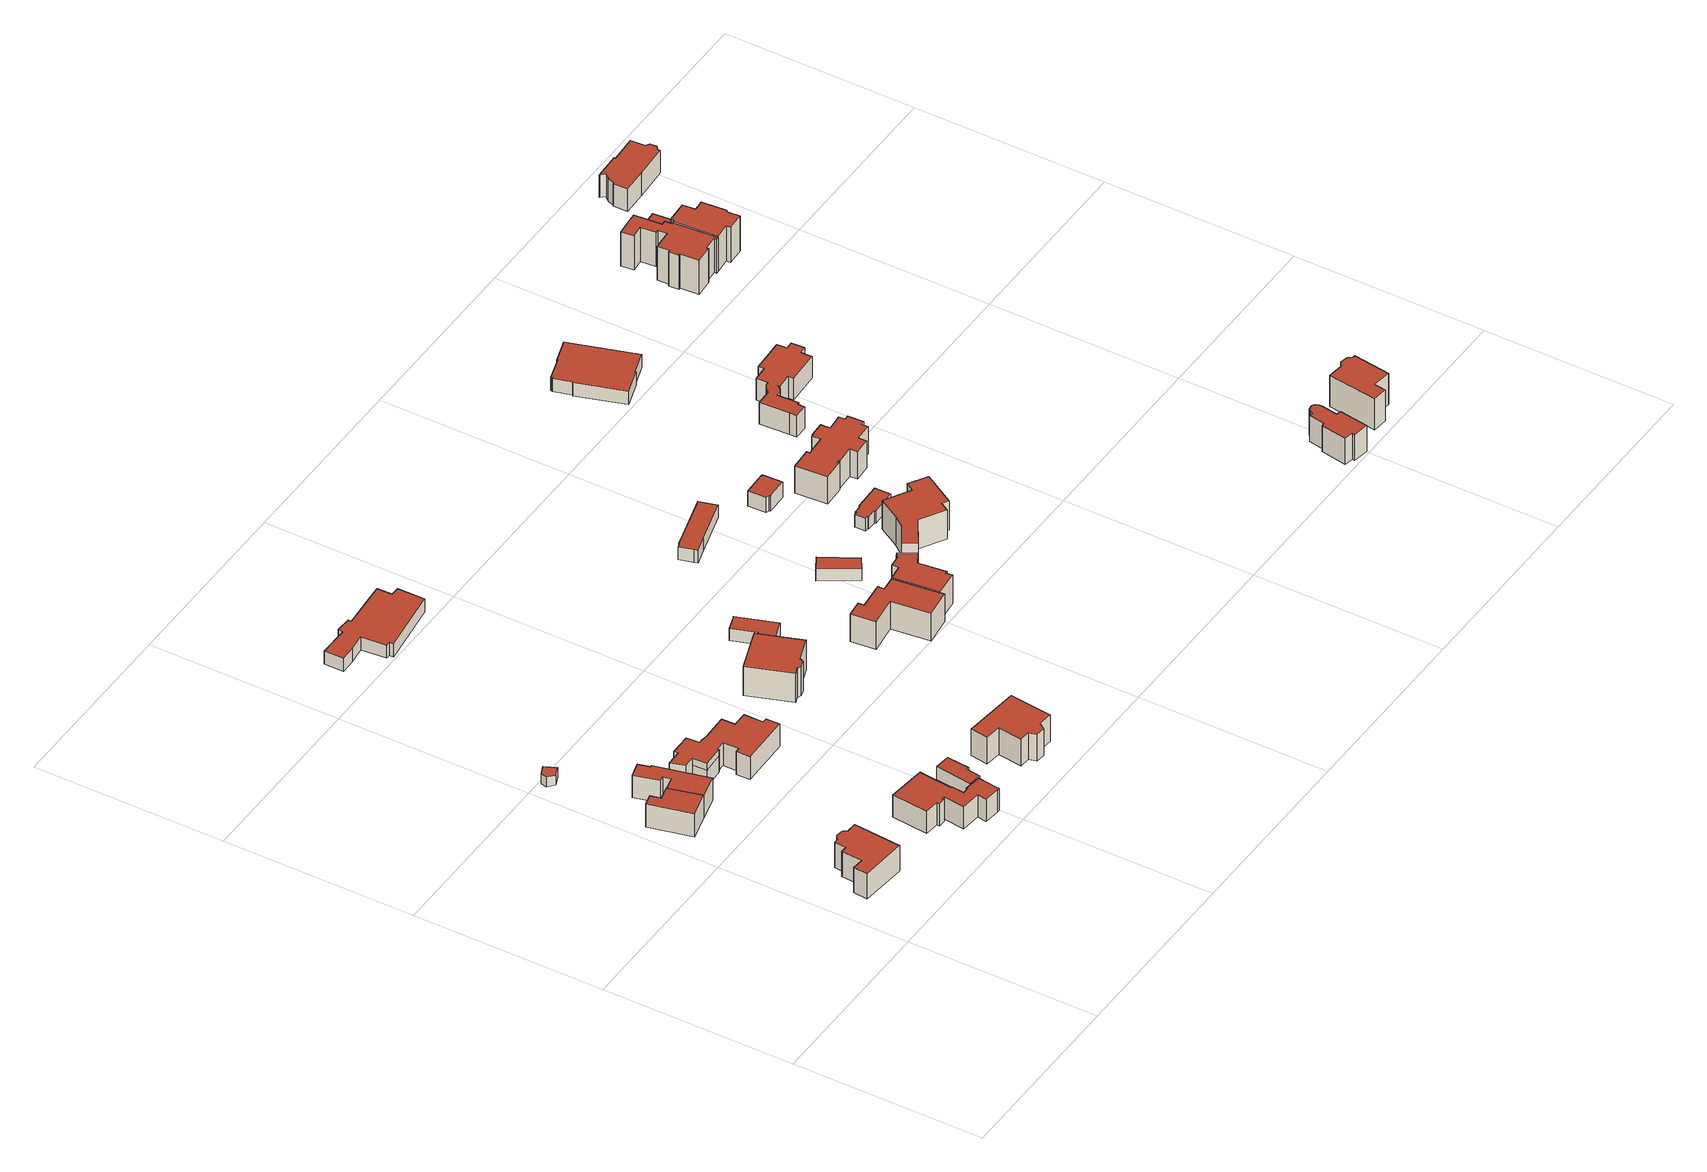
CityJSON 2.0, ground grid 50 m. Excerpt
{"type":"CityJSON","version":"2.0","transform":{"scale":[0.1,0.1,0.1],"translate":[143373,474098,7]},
"CityObjects":{
"building1":{"type":"Building","attributes":{"b3_dak_type":"slanted","b3_h_dak_50p":16.43,"b3_h_dak_70p":17.33,"b3_h_dak_max":19.96,"b3_h_dak_min":11.24,"b3_h_maaiveld":9.91,"b3_kas_warenhuis":false,"b3_mutatie_ahn3_ahn4":false,"b3_reconstructie_onvolledig":false,"b3_rmse_lod12":1.87,"b3_rmse_lod13":1.87,"b3_rmse_lod22":0.366,"b3_val3dity_lod12":"[]","b3_val3dity_lod13":"[]","b3_val3dity_lod22":"[]","b3_volume_lod12":930.03,"b3_volume_lod13":930.03,"b3_volume_lod22":821.59,"geconstateerd":false,"oorspronkelijkbouwjaar":1919,"status":"Pand in gebruik"},"children":["building1-1"]},
"building1-1":{"type":"BuildingPart","parents":["building1"],"geometry":[{"type":"Solid","lod":"1.2","boundaries":[[[[0,1,2,3,4,5,6,7,8,9,10,11,12,13]],[[14,1,0,15]],[[15,0,13,16]],[[16,13,12,17]],[[17,12,11,18]],[[19,2,1,14]],[[18,11,10,20]],[[20,10,9,21]],[[21,9,8,22]],[[22,8,7,23]],[[23,7,6,24]],[[24,6,5,25]],[[25,5,4,26]],[[26,4,3,27]],[[27,3,2,19]],[[27,19,14,15,16,17,18,20,21,22,23,24,25,26]]]],"semantics":{"surfaces":[{"type":"GroundSurface"},{"type":"WallSurface","on_footprint_edge":true},{"type":"RoofSurface"}],"values":[[0,1,1,1,1,1,1,1,1,1,1,1,1,1,1,2]]}}]},
"building2":{"type":"Building","attributes":{"b3_dak_type":"slanted","b3_h_dak_50p":16.33,"b3_h_dak_70p":17.17,"b3_h_dak_max":18.86,"b3_h_dak_min":13.04,"b3_h_maaiveld":10.39,"b3_kas_warenhuis":false,"b3_mutatie_ahn3_ahn4":false,"b3_reconstructie_onvolledig":false,"b3_rmse_lod12":1.93,"b3_rmse_lod13":1.23,"b3_rmse_lod22":0.115,"b3_val3dity_lod12":"[]","b3_val3dity_lod13":"[]","b3_val3dity_lod22":"[]","b3_volume_lod12":463.91,"b3_volume_lod13":439.99,"b3_volume_lod22":389.1,"geconstateerd":false,"oorspronkelijkbouwjaar":1914,"status":"Pand in gebruik"},"children":["building2-1"]},
"building2-1":{"type":"BuildingPart","parents":["building2"],"geometry":[{"type":"Solid","lod":"1.2","boundaries":[[[[28,29,30,31,32,33]],[[34,29,28,35]],[[36,32,31,37]],[[38,33,32,36]],[[35,28,33,38]],[[37,31,30,39]],[[39,30,29,34]],[[39,34,35,38,36,37]]]],"semantics":{"surfaces":[{"type":"GroundSurface"},{"type":"WallSurface","on_footprint_edge":true},{"type":"RoofSurface"}],"values":[[0,1,1,1,1,1,1,2]]}}]},
"building3":{"type":"Building","attributes":{"b3_dak_type":"slanted","b3_h_dak_50p":13.17,"b3_h_dak_70p":13.32,"b3_h_dak_max":13.7,"b3_h_dak_min":12.75,"b3_h_maaiveld":10.5,"b3_kas_warenhuis":false,"b3_mutatie_ahn3_ahn4":false,"b3_reconstructie_onvolledig":false,"b3_rmse_lod12":0.313,"b3_rmse_lod13":0.313,"b3_rmse_lod22":0.166,"b3_val3dity_lod12":"[]","b3_val3dity_lod13":"[]","b3_val3dity_lod22":"[]","b3_volume_lod12":29.96,"b3_volume_lod13":29.96,"b3_volume_lod22":29.93,"geconstateerd":false,"oorspronkelijkbouwjaar":2020,"status":"Pand in gebruik"},"children":["building3-1"]},
"building3-1":{"type":"BuildingPart","parents":["building3"],"geometry":[{"type":"Solid","lod":"1.2","boundaries":[[[[40,41,42,43,44,45]],[[46,44,43,47]],[[48,40,45,49]],[[49,45,44,46]],[[47,43,42,50]],[[50,42,41,51]],[[51,41,40,48]],[[51,48,49,46,47,50]]]],"semantics":{"surfaces":[{"type":"GroundSurface"},{"type":"WallSurface","on_footprint_edge":true},{"type":"RoofSurface"}],"values":[[0,1,1,1,1,1,1,2]]}}]},
"building4":{"type":"Building","attributes":{"b3_dak_type":"slanted","b3_h_dak_50p":15.96,"b3_h_dak_70p":16.82,"b3_h_dak_max":18.92,"b3_h_dak_min":13.1,"b3_h_maaiveld":10.26,"b3_kas_warenhuis":false,"b3_mutatie_ahn3_ahn4":false,"b3_reconstructie_onvolledig":false,"b3_rmse_lod12":2.36,"b3_rmse_lod13":1.05,"b3_rmse_lod22":0.0927,"b3_val3dity_lod12":"[]","b3_val3dity_lod13":"[]","b3_val3dity_lod22":"[]","b3_volume_lod12":627.45,"b3_volume_lod13":532.15,"b3_volume_lod22":494.34,"geconstateerd":false,"oorspronkelijkbouwjaar":1914,"status":"Pand in gebruik"},"children":["building4-1"]},
"building4-1":{"type":"BuildingPart","parents":["building4"],"geometry":[{"type":"Solid","lod":"1.2","boundaries":[[[[52,53,54,55,56,57,58,59,60,61]],[[62,58,57,63]],[[64,53,52,65]],[[66,56,55,67]],[[67,55,54,68]],[[69,61,60,70]],[[71,59,58,62]],[[63,57,56,66]],[[70,60,59,71]],[[68,54,53,64]],[[65,52,61,69]],[[65,69,70,71,62,63,66,67,68,64]]]],"semantics":{"surfaces":[{"type":"GroundSurface"},{"type":"WallSurface","on_footprint_edge":true},{"type":"RoofSurface"}],"values":[[0,1,1,1,1,1,1,1,1,1,1,2]]}}]},
"building5":{"type":"Building","attributes":{"b3_dak_type":"slanted","b3_h_dak_50p":14.41,"b3_h_dak_70p":14.94,"b3_h_dak_max":15.92,"b3_h_dak_min":12.9,"b3_h_maaiveld":10.17,"b3_kas_warenhuis":false,"b3_mutatie_ahn3_ahn4":false,"b3_reconstructie_onvolledig":false,"b3_rmse_lod12":0.947,"b3_rmse_lod13":0.947,"b3_rmse_lod22":0.0241,"b3_val3dity_lod12":"[]","b3_val3dity_lod13":"[]","b3_val3dity_lod22":"[]","b3_volume_lod12":228.5,"b3_volume_lod13":228.5,"b3_volume_lod22":204.25,"geconstateerd":false,"oorspronkelijkbouwjaar":1930,"status":"Pand ten onrechte opgevoerd"},"children":["building5-1"]},
"building5-1":{"type":"BuildingPart","parents":["building5"],"geometry":[{"type":"Solid","lod":"1.2","boundaries":[[[[72,73,74,75]],[[76,73,72,77]],[[78,74,73,76]],[[77,72,75,79]],[[79,75,74,78]],[[79,78,76,77]]]],"semantics":{"surfaces":[{"type":"GroundSurface"},{"type":"WallSurface","on_footprint_edge":true},{"type":"RoofSurface"}],"values":[[0,1,1,1,1,2]]}}]},
"building6":{"type":"Building","attributes":{"b3_dak_type":"slanted","b3_h_dak_50p":14.28,"b3_h_dak_70p":15.6,"b3_h_dak_max":17.71,"b3_h_dak_min":11.19,"b3_h_maaiveld":9.19,"b3_kas_warenhuis":false,"b3_mutatie_ahn3_ahn4":false,"b3_reconstructie_onvolledig":false,"b3_rmse_lod12":1.94,"b3_rmse_lod13":1.94,"b3_rmse_lod22":0.0755,"b3_val3dity_lod12":"[]","b3_val3dity_lod13":"[]","b3_val3dity_lod22":"[]","b3_volume_lod12":981.68,"b3_volume_lod13":981.68,"b3_volume_lod22":805.72,"geconstateerd":false,"oorspronkelijkbouwjaar":1953,"status":"Pand in gebruik"},"children":["building6-1"]},
"building6-1":{"type":"BuildingPart","parents":["building6"],"geometry":[{"type":"Solid","lod":"1.2","boundaries":[[[[80,81,82,83,84,85,86,87,88,89,90,91,92,93,94,95,96,97,98,99]],[[100,81,80,101]],[[101,80,99,102]],[[103,82,81,100]],[[104,83,82,103]],[[102,99,98,105]],[[106,86,85,107]],[[108,89,88,109]],[[110,97,96,111]],[[111,96,95,112]],[[113,93,92,114]],[[115,94,93,113]],[[112,95,94,115]],[[114,92,91,116]],[[109,88,87,117]],[[117,87,86,106]],[[116,91,90,118]],[[118,90,89,108]],[[107,85,84,119]],[[119,84,83,104]],[[105,98,97,110]],[[105,110,111,112,115,113,114,116,118,108,109,117,106,107,119,104,103,100,101,102]]]],"semantics":{"surfaces":[{"type":"GroundSurface"},{"type":"WallSurface","on_footprint_edge":true},{"type":"RoofSurface"}],"values":[[0,1,1,1,1,1,1,1,1,1,1,1,1,1,1,1,1,1,1,1,1,2]]}}]},
"building7":{"type":"Building","attributes":{"b3_dak_type":"slanted","b3_h_dak_50p":15.66,"b3_h_dak_70p":16.79,"b3_h_dak_max":19.74,"b3_h_dak_min":12.59,"b3_h_maaiveld":10.17,"b3_kas_warenhuis":false,"b3_mutatie_ahn3_ahn4":false,"b3_reconstructie_onvolledig":false,"b3_rmse_lod12":1.97,"b3_rmse_lod13":1.97,"b3_rmse_lod22":0.0793,"b3_val3dity_lod12":"[]","b3_val3dity_lod13":"[]","b3_val3dity_lod22":"[302]","b3_volume_lod12":1343.81,"b3_volume_lod13":1343.81,"b3_volume_lod22":1095.52,"geconstateerd":false,"oorspronkelijkbouwjaar":1930,"status":"Pand in gebruik"},"children":["building7-1"]},
"building7-1":{"type":"BuildingPart","parents":["building7"],"geometry":[{"type":"Solid","lod":"1.2","boundaries":[[[[120,121,122,123,72,73,124,125,126,127,128,129,130,131,132,133,134,135,136,137,138,74,75]],[[139,132,131,140]],[[141,133,132,139]],[[142,74,138,143]],[[143,138,137,144]],[[145,121,120,146]],[[147,124,73,148]],[[144,137,136,149]],[[149,136,135,150]],[[150,135,134,151]],[[151,134,133,141]],[[140,131,130,152]],[[152,130,129,153]],[[153,129,128,154]],[[154,128,127,155]],[[155,127,126,156]],[[156,126,125,157]],[[157,125,124,147]],[[158,72,123,159]],[[148,73,72,158]],[[159,123,122,160]],[[160,122,121,145]],[[146,120,75,161]],[[161,75,74,142]],[[161,142,143,144,149,150,151,141,139,140,152,153,154,155,156,157,147,148,158,159,160,145,146]]]],"semantics":{"surfaces":[{"type":"GroundSurface"},{"type":"WallSurface","on_footprint_edge":true},{"type":"RoofSurface"}],"values":[[0,1,1,1,1,1,1,1,1,1,1,1,1,1,1,1,1,1,1,1,1,1,1,1,2]]}}]},
"building8":{"type":"Building","attributes":{"b3_dak_type":"slanted","b3_h_dak_50p":12.39,"b3_h_dak_70p":12.83,"b3_h_dak_max":13.61,"b3_h_dak_min":11.2,"b3_h_maaiveld":9.13,"b3_kas_warenhuis":false,"b3_mutatie_ahn3_ahn4":false,"b3_reconstructie_onvolledig":false,"b3_rmse_lod12":0.775,"b3_rmse_lod13":0.775,"b3_rmse_lod22":0.0659,"b3_val3dity_lod12":"[]","b3_val3dity_lod13":"[]","b3_val3dity_lod22":"[]","b3_volume_lod12":142,"b3_volume_lod13":142,"b3_volume_lod22":127.78,"geconstateerd":false,"oorspronkelijkbouwjaar":1938,"status":"Pand in gebruik"},"children":["building8-1"]},
"building8-1":{"type":"BuildingPart","parents":["building8"],"geometry":[{"type":"Solid","lod":"1.2","boundaries":[[[[162,163,164,165,166,167]],[[168,165,164,169]],[[170,163,162,171]],[[169,164,163,170]],[[172,166,165,168]],[[171,162,167,173]],[[173,167,166,172]],[[173,172,168,169,170,171]]]],"semantics":{"surfaces":[{"type":"GroundSurface"},{"type":"WallSurface","on_footprint_edge":true},{"type":"RoofSurface"}],"values":[[0,1,1,1,1,1,1,2]]}}]},
"building9":{"type":"Building","attributes":{"b3_dak_type":"multiple horizontal","b3_h_dak_50p":14.55,"b3_h_dak_70p":14.57,"b3_h_dak_max":14.83,"b3_h_dak_min":13.99,"b3_h_maaiveld":10.83,"b3_kas_warenhuis":false,"b3_mutatie_ahn3_ahn4":false,"b3_reconstructie_onvolledig":false,"b3_rmse_lod12":0.208,"b3_rmse_lod13":0.208,"b3_rmse_lod22":0.0703,"b3_val3dity_lod12":"[]","b3_val3dity_lod13":"[]","b3_val3dity_lod22":"[]","b3_volume_lod12":943.76,"b3_volume_lod13":943.76,"b3_volume_lod22":915.9,"geconstateerd":false,"oorspronkelijkbouwjaar":2021,"status":"Pand ten onrechte opgevoerd"},"children":["building9-1"]},
"building9-1":{"type":"BuildingPart","parents":["building9"],"geometry":[{"type":"Solid","lod":"1.2","boundaries":[[[[174,175,176,177,178,179,180,181,182,183,184,185,186,187,188,189,190]],[[191,184,183,192]],[[193,185,184,191]],[[194,181,180,195]],[[196,178,177,197]],[[197,177,176,198]],[[199,175,174,200]],[[198,176,175,199]],[[201,190,189,202]],[[200,174,190,201]],[[203,187,186,204]],[[205,188,187,203]],[[206,179,178,196]],[[204,186,185,193]],[[195,180,179,206]],[[202,189,188,205]],[[192,183,182,207]],[[207,182,181,194]],[[207,194,195,206,196,197,198,199,200,201,202,205,203,204,193,191,192]]]],"semantics":{"surfaces":[{"type":"GroundSurface"},{"type":"WallSurface","on_footprint_edge":true},{"type":"RoofSurface"}],"values":[[0,1,1,1,1,1,1,1,1,1,1,1,1,1,1,1,1,1,2]]}}]},
"building10":{"type":"Building","attributes":{"b3_dak_type":"slanted","b3_h_dak_50p":15.6,"b3_h_dak_70p":16.46,"b3_h_dak_max":19.79,"b3_h_dak_min":12.17,"b3_h_maaiveld":8.71,"b3_kas_warenhuis":false,"b3_mutatie_ahn3_ahn4":false,"b3_reconstructie_onvolledig":false,"b3_rmse_lod12":1.72,"b3_rmse_lod13":1.72,"b3_rmse_lod22":0.189,"b3_val3dity_lod12":"[]","b3_val3dity_lod13":"[]","b3_val3dity_lod22":"[]","b3_volume_lod12":1132.14,"b3_volume_lod13":1132.14,"b3_volume_lod22":1017.46,"geconstateerd":false,"oorspronkelijkbouwjaar":1919,"status":"Pand in gebruik"},"children":["building10-1"]},
"building10-1":{"type":"BuildingPart","parents":["building10"],"geometry":[{"type":"Solid","lod":"1.2","boundaries":[[[[208,209,210,211,212,213,214,215,216,217]],[[218,211,210,219]],[[220,212,211,218]],[[221,209,208,222]],[[222,208,217,223]],[[219,210,209,221]],[[224,215,214,225]],[[226,216,215,224]],[[223,217,216,226]],[[227,213,212,220]],[[225,214,213,227]],[[225,227,220,218,219,221,222,223,226,224]]]],"semantics":{"surfaces":[{"type":"GroundSurface"},{"type":"WallSurface","on_footprint_edge":true},{"type":"RoofSurface"}],"values":[[0,1,1,1,1,1,1,1,1,1,1,2]]}}]},
"building11":{"type":"Building","attributes":{"b3_dak_type":"slanted","b3_h_dak_50p":16.95,"b3_h_dak_70p":18.05,"b3_h_dak_max":19.83,"b3_h_dak_min":13.67,"b3_h_maaiveld":9.55,"b3_kas_warenhuis":false,"b3_mutatie_ahn3_ahn4":false,"b3_reconstructie_onvolledig":false,"b3_rmse_lod12":1.9,"b3_rmse_lod13":1.9,"b3_rmse_lod22":0.162,"b3_val3dity_lod12":"[]","b3_val3dity_lod13":"[]","b3_val3dity_lod22":"[]","b3_volume_lod12":1238.6,"b3_volume_lod13":1238.6,"b3_volume_lod22":1086.94,"geconstateerd":false,"oorspronkelijkbouwjaar":1929,"status":"Pand in gebruik"},"children":["building11-1"]},
"building11-1":{"type":"BuildingPart","parents":["building11"],"geometry":[{"type":"Solid","lod":"1.2","boundaries":[[[[228,229,230,231,232,233,234,235,236,237]],[[238,229,228,239]],[[239,228,237,240]],[[241,234,233,242]],[[242,233,232,243]],[[244,235,234,241]],[[245,236,235,244]],[[243,232,231,246]],[[246,231,230,247]],[[247,230,229,238]],[[240,237,236,245]],[[240,245,244,241,242,243,246,247,238,239]]]],"semantics":{"surfaces":[{"type":"GroundSurface"},{"type":"WallSurface","on_footprint_edge":true},{"type":"RoofSurface"}],"values":[[0,1,1,1,1,1,1,1,1,1,1,2]]}}]},
"building12":{"type":"Building","attributes":{"b3_dak_type":"slanted","b3_h_dak_50p":12.63,"b3_h_dak_70p":13.03,"b3_h_dak_max":13.61,"b3_h_dak_min":11.47,"b3_h_maaiveld":9.38,"b3_kas_warenhuis":false,"b3_mutatie_ahn3_ahn4":false,"b3_reconstructie_onvolledig":false,"b3_rmse_lod12":0.741,"b3_rmse_lod13":0.741,"b3_rmse_lod22":0.036,"b3_val3dity_lod12":"[]","b3_val3dity_lod13":"[]","b3_val3dity_lod22":"[]","b3_volume_lod12":213.11,"b3_volume_lod13":213.11,"b3_volume_lod22":189.38,"geconstateerd":false,"oorspronkelijkbouwjaar":1951,"status":"Pand in gebruik"},"children":["building12-1"]},
"building12-1":{"type":"BuildingPart","parents":["building12"],"geometry":[{"type":"Solid","lod":"1.2","boundaries":[[[[248,249,250,251,252,253,254]],[[255,249,248,256]],[[257,253,252,258]],[[259,254,253,257]],[[256,248,254,259]],[[258,252,251,260]],[[260,251,250,261]],[[261,250,249,255]],[[261,255,256,259,257,258,260]]]],"semantics":{"surfaces":[{"type":"GroundSurface"},{"type":"WallSurface","on_footprint_edge":true},{"type":"RoofSurface"}],"values":[[0,1,1,1,1,1,1,1,2]]}}]},
"building13":{"type":"Building","attributes":{"b3_dak_type":"slanted","b3_h_dak_50p":15.45,"b3_h_dak_70p":16.8,"b3_h_dak_max":19.54,"b3_h_dak_min":10.24,"b3_h_maaiveld":8.83,"b3_kas_warenhuis":false,"b3_mutatie_ahn3_ahn4":false,"b3_reconstructie_onvolledig":false,"b3_rmse_lod12":3.08,"b3_rmse_lod13":1.43,"b3_rmse_lod22":0.0927,"b3_val3dity_lod12":"[]","b3_val3dity_lod13":"[]","b3_val3dity_lod22":"[]","b3_volume_lod12":1182.41,"b3_volume_lod13":1019.39,"b3_volume_lod22":919.98,"geconstateerd":false,"oorspronkelijkbouwjaar":1939,"status":"Pand in gebruik"},"children":["building13-1"]},
"building13-1":{"type":"BuildingPart","parents":["building13"],"geometry":[{"type":"Solid","lod":"1.2","boundaries":[[[[262,263,264,265,266,267,268,269,270,271,272,273]],[[274,271,270,275]],[[275,270,269,276]],[[276,269,268,277]],[[277,268,267,278]],[[279,272,271,274]],[[280,262,273,281]],[[278,267,266,282]],[[282,266,265,283]],[[283,265,264,284]],[[284,264,263,285]],[[281,273,272,279]],[[285,263,262,280]],[[285,280,281,279,274,275,276,277,278,282,283,284]]]],"semantics":{"surfaces":[{"type":"GroundSurface"},{"type":"WallSurface","on_footprint_edge":true},{"type":"RoofSurface"}],"values":[[0,1,1,1,1,1,1,1,1,1,1,1,1,2]]}}]},
"building14":{"type":"Building","attributes":{"b3_dak_type":"slanted","b3_h_dak_50p":16.06,"b3_h_dak_70p":17.23,"b3_h_dak_max":20.23,"b3_h_dak_min":10.98,"b3_h_maaiveld":8.77,"b3_kas_warenhuis":false,"b3_mutatie_ahn3_ahn4":false,"b3_reconstructie_onvolledig":false,"b3_rmse_lod12":2.48,"b3_rmse_lod13":1.64,"b3_rmse_lod22":0.177,"b3_val3dity_lod12":"[]","b3_val3dity_lod13":"[]","b3_val3dity_lod22":"[]","b3_volume_lod12":863,"b3_volume_lod13":813.12,"b3_volume_lod22":721.37,"geconstateerd":false,"oorspronkelijkbouwjaar":1939,"status":"Pand in gebruik"},"children":["building14-1"]},
"building14-1":{"type":"BuildingPart","parents":["building14"],"geometry":[{"type":"Solid","lod":"1.2","boundaries":[[[[267,286,287,288,289,290,291,292,293,294,295,268]],[[296,268,295,297]],[[297,295,294,298]],[[298,294,293,299]],[[299,293,292,300]],[[301,267,268,296]],[[300,292,291,302]],[[303,290,289,304]],[[304,289,288,305]],[[306,287,286,307]],[[305,288,287,306]],[[302,291,290,303]],[[307,286,267,301]],[[307,301,296,297,298,299,300,302,303,304,305,306]]]],"semantics":{"surfaces":[{"type":"GroundSurface"},{"type":"WallSurface","on_footprint_edge":true},{"type":"RoofSurface"}],"values":[[0,1,1,1,1,1,1,1,1,1,1,1,1,2]]}}]},
"building15":{"type":"Building","attributes":{"b3_dak_type":"slanted","b3_h_dak_50p":11.95,"b3_h_dak_70p":12.43,"b3_h_dak_max":13.15,"b3_h_dak_min":10.71,"b3_h_maaiveld":8.78,"b3_kas_warenhuis":false,"b3_mutatie_ahn3_ahn4":false,"b3_reconstructie_onvolledig":false,"b3_rmse_lod12":0.808,"b3_rmse_lod13":0.808,"b3_rmse_lod22":0.0363,"b3_val3dity_lod12":"[]","b3_val3dity_lod13":"[]","b3_val3dity_lod22":"[]","b3_volume_lod12":143.9,"b3_volume_lod13":143.9,"b3_volume_lod22":124.1,"geconstateerd":false,"oorspronkelijkbouwjaar":1940,"status":"Pand in gebruik"},"children":["building15-1"]},
"building15-1":{"type":"BuildingPart","parents":["building15"],"geometry":[{"type":"Solid","lod":"1.2","boundaries":[[[[308,309,310,311]],[[312,309,308,313]],[[314,310,309,312]],[[313,308,311,315]],[[315,311,310,314]],[[315,314,312,313]]]],"semantics":{"surfaces":[{"type":"GroundSurface"},{"type":"WallSurface","on_footprint_edge":true},{"type":"RoofSurface"}],"values":[[0,1,1,1,1,2]]}}]},
"building16":{"type":"Building","attributes":{"b3_dak_type":"slanted","b3_h_dak_50p":12.32,"b3_h_dak_70p":12.58,"b3_h_dak_max":13.02,"b3_h_dak_min":11.45,"b3_h_maaiveld":8.85,"b3_kas_warenhuis":false,"b3_mutatie_ahn3_ahn4":false,"b3_reconstructie_onvolledig":false,"b3_rmse_lod12":0.471,"b3_rmse_lod13":0.471,"b3_rmse_lod22":0.0362,"b3_val3dity_lod12":"[]","b3_val3dity_lod13":"[]","b3_val3dity_lod22":"[]","b3_volume_lod12":298.8,"b3_volume_lod13":298.8,"b3_volume_lod22":276.66,"geconstateerd":false,"oorspronkelijkbouwjaar":1955,"status":"Pand in gebruik"},"children":["building16-1"]},
"building16-1":{"type":"BuildingPart","parents":["building16"],"geometry":[{"type":"Solid","lod":"1.2","boundaries":[[[[316,317,318,319,320,321,322,323,324]],[[325,317,316,326]],[[327,318,317,325]],[[326,316,324,328]],[[328,324,323,329]],[[330,319,318,327]],[[329,323,322,331]],[[331,322,321,332]],[[332,321,320,333]],[[333,320,319,330]],[[333,330,327,325,326,328,329,331,332]]]],"semantics":{"surfaces":[{"type":"GroundSurface"},{"type":"WallSurface","on_footprint_edge":true},{"type":"RoofSurface"}],"values":[[0,1,1,1,1,1,1,1,1,1,2]]}}]},
"building17":{"type":"Building","attributes":{"b3_dak_type":"slanted","b3_h_dak_50p":15.95,"b3_h_dak_70p":17.31,"b3_h_dak_max":19.35,"b3_h_dak_min":10.96,"b3_h_maaiveld":8.77,"b3_kas_warenhuis":false,"b3_mutatie_ahn3_ahn4":false,"b3_reconstructie_onvolledig":false,"b3_rmse_lod12":2.85,"b3_rmse_lod13":2.01,"b3_rmse_lod22":0.0956,"b3_val3dity_lod12":"[]","b3_val3dity_lod13":"[]","b3_val3dity_lod22":"[]","b3_volume_lod12":1398.95,"b3_volume_lod13":1303.02,"b3_volume_lod22":1130.15,"geconstateerd":false,"oorspronkelijkbouwjaar":1910,"status":"Pand in gebruik"},"children":["building17-1"]},
"building17-1":{"type":"BuildingPart","parents":["building17"],"geometry":[{"type":"Solid","lod":"1.2","boundaries":[[[[334,335,336,337,338,339,340,341,342,343,344,345]],[[346,335,334,347]],[[347,334,345,348]],[[349,340,339,350]],[[348,345,344,351]],[[352,341,340,349]],[[350,339,338,353]],[[353,338,337,354]],[[354,337,336,355]],[[355,336,335,346]],[[351,344,343,356]],[[357,342,341,352]],[[356,343,342,357]],[[356,357,352,349,350,353,354,355,346,347,348,351]]]],"semantics":{"surfaces":[{"type":"GroundSurface"},{"type":"WallSurface","on_footprint_edge":true},{"type":"RoofSurface"}],"values":[[0,1,1,1,1,1,1,1,1,1,1,1,1,2]]}}]},
"building18":{"type":"Building","attributes":{"b3_dak_type":"slanted","b3_h_dak_50p":12.45,"b3_h_dak_70p":13.1,"b3_h_dak_max":15.11,"b3_h_dak_min":10.82,"b3_h_maaiveld":8.64,"b3_kas_warenhuis":false,"b3_mutatie_ahn3_ahn4":false,"b3_reconstructie_onvolledig":false,"b3_rmse_lod12":1.08,"b3_rmse_lod13":1.08,"b3_rmse_lod22":0.079,"b3_val3dity_lod12":"[]","b3_val3dity_lod13":"[]","b3_val3dity_lod22":"[]","b3_volume_lod12":152.9,"b3_volume_lod13":152.9,"b3_volume_lod22":137.62,"geconstateerd":false,"oorspronkelijkbouwjaar":2011,"status":"Pand in gebruik"},"children":["building18-1"]},
"building18-1":{"type":"BuildingPart","parents":["building18"],"geometry":[{"type":"Solid","lod":"1.2","boundaries":[[[[358,359,360,361,362,363,364,365]],[[366,365,364,367]],[[367,364,363,368]],[[368,363,362,369]],[[369,362,361,370]],[[370,361,360,371]],[[371,360,359,372]],[[373,358,365,366]],[[372,359,358,373]],[[372,373,366,367,368,369,370,371]]]],"semantics":{"surfaces":[{"type":"GroundSurface"},{"type":"WallSurface","on_footprint_edge":true},{"type":"RoofSurface"}],"values":[[0,1,1,1,1,1,1,1,1,2]]}}]},
"building19":{"type":"Building","attributes":{"b3_dak_type":"slanted","b3_h_dak_50p":11.42,"b3_h_dak_70p":12.06,"b3_h_dak_max":13.03,"b3_h_dak_min":10.56,"b3_h_maaiveld":8.49,"b3_kas_warenhuis":false,"b3_mutatie_ahn3_ahn4":false,"b3_reconstructie_onvolledig":false,"b3_rmse_lod12":0.862,"b3_rmse_lod13":0.862,"b3_rmse_lod22":0.051,"b3_val3dity_lod12":"[]","b3_val3dity_lod13":"[]","b3_val3dity_lod22":"[]","b3_volume_lod12":143.73,"b3_volume_lod13":143.73,"b3_volume_lod22":124.92,"geconstateerd":false,"oorspronkelijkbouwjaar":1910,"status":"Pand in gebruik"},"children":["building19-1"]},
"building19-1":{"type":"BuildingPart","parents":["building19"],"geometry":[{"type":"Solid","lod":"1.2","boundaries":[[[[374,375,376,377,378,379,380,381,382,383,384,385]],[[386,383,382,387]],[[387,382,381,388]],[[389,384,383,386]],[[390,378,377,391]],[[392,379,378,390]],[[388,381,380,393]],[[393,380,379,392]],[[394,375,374,395]],[[396,376,375,394]],[[391,377,376,396]],[[395,374,385,397]],[[397,385,384,389]],[[397,389,386,387,388,393,392,390,391,396,394,395]]]],"semantics":{"surfaces":[{"type":"GroundSurface"},{"type":"WallSurface","on_footprint_edge":true},{"type":"RoofSurface"}],"values":[[0,1,1,1,1,1,1,1,1,1,1,1,1,2]]}}]},
"building20":{"type":"Building","attributes":{"b3_dak_type":"slanted","b3_h_dak_50p":15.4,"b3_h_dak_70p":16.3,"b3_h_dak_max":21.27,"b3_h_dak_min":11.39,"b3_h_maaiveld":8.48,"b3_kas_warenhuis":false,"b3_mutatie_ahn3_ahn4":false,"b3_reconstructie_onvolledig":false,"b3_rmse_lod12":2.17,"b3_rmse_lod13":2.06,"b3_rmse_lod22":0.204,"b3_val3dity_lod12":"[]","b3_val3dity_lod13":"[]","b3_val3dity_lod22":"[]","b3_volume_lod12":1409.73,"b3_volume_lod13":1399.33,"b3_volume_lod22":1251.2,"geconstateerd":false,"oorspronkelijkbouwjaar":1918,"status":"Pand in gebruik"},"children":["building20-1"]},
"building20-1":{"type":"BuildingPart","parents":["building20"],"geometry":[{"type":"Solid","lod":"1.2","boundaries":[[[[398,399,400,401,402,403,404,405,406,407,408,409,410,411,412,413,414,415,416,417,418,419,420,421,422,423]],[[424,417,416,425]],[[426,418,417,424]],[[427,421,420,428]],[[429,409,408,430]],[[431,422,421,427]],[[425,416,415,432]],[[432,415,414,433]],[[433,414,413,434]],[[435,412,411,436]],[[434,413,412,435]],[[437,399,398,438]],[[436,411,410,439]],[[439,410,409,429]],[[430,408,407,440]],[[440,407,406,441]],[[441,406,405,442]],[[443,400,399,437]],[[444,401,400,443]],[[438,398,423,445]],[[446,419,418,426]],[[428,420,419,446]],[[445,423,422,431]],[[442,405,404,447]],[[447,404,403,448]],[[448,403,402,449]],[[449,402,401,444]],[[449,444,443,437,438,445,431,427,428,446,426,424,425,432,433,434,435,436,439,429,430,440,441,442,447,448]]]],"semantics":{"surfaces":[{"type":"GroundSurface"},{"type":"WallSurface","on_footprint_edge":true},{"type":"RoofSurface"}],"values":[[0,1,1,1,1,1,1,1,1,1,1,1,1,1,1,1,1,1,1,1,1,1,1,1,1,1,1,2]]}}]},
"building21":{"type":"Building","attributes":{"b3_dak_type":"multiple horizontal","b3_h_dak_50p":12.4,"b3_h_dak_70p":12.67,"b3_h_dak_max":13.12,"b3_h_dak_min":12.08,"b3_h_maaiveld":8.82,"b3_kas_warenhuis":false,"b3_mutatie_ahn3_ahn4":false,"b3_reconstructie_onvolledig":false,"b3_rmse_lod12":0.325,"b3_rmse_lod13":0.325,"b3_rmse_lod22":0.136,"b3_val3dity_lod12":"[]","b3_val3dity_lod13":"[]","b3_val3dity_lod22":"[]","b3_volume_lod12":926.04,"b3_volume_lod13":926.04,"b3_volume_lod22":867.4,"geconstateerd":false,"oorspronkelijkbouwjaar":1953,"status":"Pand in gebruik"},"children":["building21-1"]},
"building21-1":{"type":"BuildingPart","parents":["building21"],"geometry":[{"type":"Solid","lod":"1.2","boundaries":[[[[450,451,452,453,454,455,456,457,458,459,460,461]],[[462,451,450,463]],[[463,450,461,464]],[[464,461,460,465]],[[465,460,459,466]],[[467,456,455,468]],[[468,455,454,469]],[[470,457,456,467]],[[471,458,457,470]],[[472,453,452,473]],[[469,454,453,472]],[[473,452,451,462]],[[466,459,458,471]],[[466,471,470,467,468,469,472,473,462,463,464,465]]]],"semantics":{"surfaces":[{"type":"GroundSurface"},{"type":"WallSurface","on_footprint_edge":true},{"type":"RoofSurface"}],"values":[[0,1,1,1,1,1,1,1,1,1,1,1,1,2]]}}]},
"building22":{"type":"Building","attributes":{"b3_dak_type":"slanted","b3_h_dak_50p":13.17,"b3_h_dak_70p":14.54,"b3_h_dak_max":18.56,"b3_h_dak_min":10.27,"b3_h_maaiveld":8.43,"b3_kas_warenhuis":false,"b3_mutatie_ahn3_ahn4":false,"b3_reconstructie_onvolledig":false,"b3_rmse_lod12":2.24,"b3_rmse_lod13":2.24,"b3_rmse_lod22":0.182,"b3_val3dity_lod12":"[]","b3_val3dity_lod13":"[]","b3_val3dity_lod22":"[]","b3_volume_lod12":982.16,"b3_volume_lod13":982.16,"b3_volume_lod22":780.16,"geconstateerd":false,"oorspronkelijkbouwjaar":1924,"status":"Pand in gebruik"},"children":["building22-1"]},
"building22-1":{"type":"BuildingPart","parents":["building22"],"geometry":[{"type":"Solid","lod":"1.2","boundaries":[[[[474,475,476,477,478,479,480,481,482,483,484,485,486,487,488,489,490,491,492,493,494,495,496,497,498,499,500]],[[501,497,496,502]],[[502,496,495,503]],[[503,495,494,504]],[[504,494,493,505]],[[506,498,497,501]],[[507,499,498,506]],[[508,492,491,509]],[[505,493,492,508]],[[510,475,474,511]],[[512,476,475,510]],[[509,491,490,513]],[[513,490,489,514]],[[515,479,478,516]],[[517,480,479,515]],[[514,489,488,518]],[[518,488,487,519]],[[520,486,485,521]],[[519,487,486,520]],[[521,485,484,522]],[[523,483,482,524]],[[522,484,483,523]],[[525,481,480,517]],[[524,482,481,525]],[[516,478,477,526]],[[526,477,476,512]],[[511,474,500,527]],[[527,500,499,507]],[[527,507,506,501,502,503,504,505,508,509,513,514,518,519,520,521,522,523,524,525,517,515,516,526,512,510,511]]]],"semantics":{"surfaces":[{"type":"GroundSurface"},{"type":"WallSurface","on_footprint_edge":true},{"type":"RoofSurface"}],"values":[[0,1,1,1,1,1,1,1,1,1,1,1,1,1,1,1,1,1,1,1,1,1,1,1,1,1,1,1,2]]}}]},
"building23":{"type":"Building","attributes":{"b3_dak_type":"slanted","b3_h_dak_50p":14.22,"b3_h_dak_70p":15.36,"b3_h_dak_max":17.21,"b3_h_dak_min":10.09,"b3_h_maaiveld":7.61,"b3_kas_warenhuis":false,"b3_mutatie_ahn3_ahn4":false,"b3_reconstructie_onvolledig":false,"b3_rmse_lod12":2.05,"b3_rmse_lod13":1.5,"b3_rmse_lod22":0.122,"b3_val3dity_lod12":"[]","b3_val3dity_lod13":"[]","b3_val3dity_lod22":"[]","b3_volume_lod12":554.72,"b3_volume_lod13":547.37,"b3_volume_lod22":478.51,"geconstateerd":false,"oorspronkelijkbouwjaar":1932,"status":"Pand in gebruik"},"children":["building23-1"]},
"building23-1":{"type":"BuildingPart","parents":["building23"],"geometry":[{"type":"Solid","lod":"1.2","boundaries":[[[[528,529,530,531,532,533,534,535,536,537,538,539,540,541,542,543,544,545,546]],[[547,544,543,548]],[[548,543,542,549]],[[550,545,544,547]],[[549,542,541,551]],[[551,541,540,552]],[[552,540,539,553]],[[554,537,536,555]],[[555,536,535,556]],[[556,535,534,557]],[[553,539,538,558]],[[558,538,537,554]],[[557,534,533,559]],[[559,533,532,560]],[[560,532,531,561]],[[561,531,530,562]],[[563,529,528,564]],[[562,530,529,563]],[[564,528,546,565]],[[565,546,545,550]],[[565,550,547,548,549,551,552,553,558,554,555,556,557,559,560,561,562,563,564]]]],"semantics":{"surfaces":[{"type":"GroundSurface"},{"type":"WallSurface","on_footprint_edge":true},{"type":"RoofSurface"}],"values":[[0,1,1,1,1,1,1,1,1,1,1,1,1,1,1,1,1,1,1,1,2]]}}]},
"building24":{"type":"Building","attributes":{"b3_dak_type":"slanted","b3_h_dak_50p":15.77,"b3_h_dak_70p":16.73,"b3_h_dak_max":18.47,"b3_h_dak_min":10.01,"b3_h_maaiveld":7.49,"b3_kas_warenhuis":false,"b3_mutatie_ahn3_ahn4":false,"b3_reconstructie_onvolledig":false,"b3_rmse_lod12":2.62,"b3_rmse_lod13":1.63,"b3_rmse_lod22":0.0498,"b3_val3dity_lod12":"[]","b3_val3dity_lod13":"[]","b3_val3dity_lod22":"[]","b3_volume_lod12":941.29,"b3_volume_lod13":916.08,"b3_volume_lod22":777.24,"geconstateerd":false,"oorspronkelijkbouwjaar":1932,"status":"Pand in gebruik"},"children":["building24-1"]},
"building24-1":{"type":"BuildingPart","parents":["building24"],"geometry":[{"type":"Solid","lod":"1.2","boundaries":[[[[566,567,568,569,570,571,572,573,574,575,576]],[[577,567,566,578]],[[578,566,576,579]],[[580,568,567,577]],[[581,569,568,580]],[[582,571,570,583]],[[583,570,569,581]],[[584,572,571,582]],[[579,576,575,585]],[[585,575,574,586]],[[586,574,573,587]],[[587,573,572,584]],[[587,584,582,583,581,580,577,578,579,585,586]]]],"semantics":{"surfaces":[{"type":"GroundSurface"},{"type":"WallSurface","on_footprint_edge":true},{"type":"RoofSurface"}],"values":[[0,1,1,1,1,1,1,1,1,1,1,1,2]]}}]},
"building25":{"type":"Building","attributes":{"b3_dak_type":"slanted","b3_h_dak_50p":16.39,"b3_h_dak_70p":18.5,"b3_h_dak_max":20.88,"b3_h_dak_min":11.13,"b3_h_maaiveld":8.53,"b3_kas_warenhuis":false,"b3_mutatie_ahn3_ahn4":false,"b3_reconstructie_onvolledig":false,"b3_rmse_lod12":4.78,"b3_rmse_lod13":0.939,"b3_rmse_lod22":0.354,"b3_val3dity_lod12":"[]","b3_val3dity_lod13":"[]","b3_val3dity_lod22":"[]","b3_volume_lod12":1397.81,"b3_volume_lod13":977.47,"b3_volume_lod22":932.23,"geconstateerd":false,"oorspronkelijkbouwjaar":1910,"status":"Pand in gebruik"},"children":["building25-1"]},
"building25-1":{"type":"BuildingPart","parents":["building25"],"geometry":[{"type":"Solid","lod":"1.2","boundaries":[[[[588,589,590,591,592,593,594,595,596,597,598,599,600,601,602,603,604,605,606,607,608,609,610]],[[611,592,591,612]],[[613,599,598,614]],[[615,600,599,613]],[[614,598,597,616]],[[617,596,595,618]],[[616,597,596,617]],[[612,591,590,619]],[[620,610,609,621]],[[618,595,594,622]],[[622,594,593,623]],[[623,593,592,611]],[[624,589,588,625]],[[619,590,589,624]],[[625,588,610,620]],[[626,608,607,627]],[[627,607,606,628]],[[621,609,608,626]],[[628,606,605,629]],[[629,605,604,630]],[[630,604,603,631]],[[631,603,602,632]],[[632,602,601,633]],[[633,601,600,615]],[[633,615,613,614,616,617,618,622,623,611,612,619,624,625,620,621,626,627,628,629,630,631,632]]]],"semantics":{"surfaces":[{"type":"GroundSurface"},{"type":"WallSurface","on_footprint_edge":true},{"type":"RoofSurface"}],"values":[[0,1,1,1,1,1,1,1,1,1,1,1,1,1,1,1,1,1,1,1,1,1,1,1,2]]}}]},
"building26":{"type":"Building","attributes":{"b3_dak_type":"slanted","b3_h_dak_50p":17.69,"b3_h_dak_70p":18.82,"b3_h_dak_max":20.36,"b3_h_dak_min":11.44,"b3_h_maaiveld":8.47,"b3_kas_warenhuis":false,"b3_mutatie_ahn3_ahn4":false,"b3_reconstructie_onvolledig":false,"b3_rmse_lod12":3.09,"b3_rmse_lod13":1.81,"b3_rmse_lod22":0.128,"b3_val3dity_lod12":"[]","b3_val3dity_lod13":"[]","b3_val3dity_lod22":"[]","b3_volume_lod12":1074.11,"b3_volume_lod13":994.09,"b3_volume_lod22":892.69,"geconstateerd":false,"oorspronkelijkbouwjaar":1910,"status":"Pand in gebruik"},"children":["building26-1"]},
"building26-1":{"type":"BuildingPart","parents":["building26"],"geometry":[{"type":"Solid","lod":"1.2","boundaries":[[[[634,635,636,637,592,591,638,639,640,641,642,643]],[[644,592,637,645]],[[646,635,634,647]],[[648,591,592,644]],[[645,637,636,649]],[[649,636,635,646]],[[647,634,643,650]],[[650,643,642,651]],[[651,642,641,652]],[[652,641,640,653]],[[653,640,639,654]],[[654,639,638,655]],[[655,638,591,648]],[[655,648,644,645,649,646,647,650,651,652,653,654]]]],"semantics":{"surfaces":[{"type":"GroundSurface"},{"type":"WallSurface","on_footprint_edge":true},{"type":"RoofSurface"}],"values":[[0,1,1,1,1,1,1,1,1,1,1,1,1,2]]}}]},
"building27":{"type":"Building","attributes":{"b3_dak_type":"multiple horizontal","b3_h_dak_50p":12.81,"b3_h_dak_70p":12.83,"b3_h_dak_max":13.11,"b3_h_dak_min":12.73,"b3_h_maaiveld":8.43,"b3_kas_warenhuis":false,"b3_mutatie_ahn3_ahn4":false,"b3_reconstructie_onvolledig":false,"b3_rmse_lod12":0.0826,"b3_rmse_lod13":0.0826,"b3_rmse_lod22":0.0745,"b3_val3dity_lod12":"[]","b3_val3dity_lod13":"[]","b3_val3dity_lod22":"[]","b3_volume_lod12":250.26,"b3_volume_lod13":250.26,"b3_volume_lod22":250.78,"geconstateerd":false,"oorspronkelijkbouwjaar":1910,"status":"Pand in gebruik"},"children":["building27-1"]},
"building27-1":{"type":"BuildingPart","parents":["building27"],"geometry":[{"type":"Solid","lod":"1.2","boundaries":[[[[656,657,658,659,660]],[[661,658,657,662]],[[663,659,658,661]],[[664,656,660,665]],[[665,660,659,663]],[[662,657,656,664]],[[662,664,665,663,661]]]],"semantics":{"surfaces":[{"type":"GroundSurface"},{"type":"WallSurface","on_footprint_edge":true},{"type":"RoofSurface"}],"values":[[0,1,1,1,1,1,2]]}}]},
"building28":{"type":"Building","attributes":{"b3_dak_type":"slanted","b3_h_dak_50p":14.13,"b3_h_dak_70p":14.82,"b3_h_dak_max":17.08,"b3_h_dak_min":10.84,"b3_h_maaiveld":8.26,"b3_kas_warenhuis":false,"b3_mutatie_ahn3_ahn4":false,"b3_reconstructie_onvolledig":false,"b3_rmse_lod12":1.72,"b3_rmse_lod13":1.72,"b3_rmse_lod22":0.272,"b3_val3dity_lod12":"[]","b3_val3dity_lod13":"[]","b3_val3dity_lod22":"[]","b3_volume_lod12":763.15,"b3_volume_lod13":763.15,"b3_volume_lod22":648.62,"geconstateerd":false,"oorspronkelijkbouwjaar":1920,"status":"Pand in gebruik"},"children":["building28-1"]},
"building28-1":{"type":"BuildingPart","parents":["building28"],"geometry":[{"type":"Solid","lod":"1.2","boundaries":[[[[666,667,668,669,670,671,672,673,674,675,676,677,678,679,680]],[[681,669,668,682]],[[682,668,667,683]],[[684,676,675,685]],[[686,677,676,684]],[[685,675,674,687]],[[687,674,673,688]],[[688,673,672,689]],[[690,671,670,691]],[[689,672,671,690]],[[692,678,677,686]],[[691,670,669,681]],[[693,680,679,694]],[[695,666,680,693]],[[694,679,678,692]],[[683,667,666,695]],[[683,695,693,694,692,686,684,685,687,688,689,690,691,681,682]]]],"semantics":{"surfaces":[{"type":"GroundSurface"},{"type":"WallSurface","on_footprint_edge":true},{"type":"RoofSurface"}],"values":[[0,1,1,1,1,1,1,1,1,1,1,1,1,1,1,1,2]]}}]}
},
"vertices":[
[157,265,29],[162,257,29],[190,255,29],[179,130,29],[57,141,29],[61,179,29],[91,176,29],[95,231,29],[110,230,29],[113,261,29],[123,261,29],[134,269,29],[136,270,29],[154,268,29],[162,257,103],[157,265,103],[154,268,103],[136,270,103],[134,269,103],[190,255,103],[123,261,103],[113,261,103],[110,230,103],[95,231,103],[91,176,103],[61,179,103],[57,141,103],[179,130,103],
[36,583,34],[8,695,34],[37,703,34],[44,676,34],[80,685,34],[102,600,34],[8,695,102],[36,583,102],[80,685,102],[44,676,102],[102,600,102],[37,703,102],
[52,954,35],[28,945,35],[27,944,35],[10,959,35],[14,975,35],[39,985,35],[14,975,64],[10,959,64],[52,954,64],[39,985,64],[27,944,64],[28,945,64],
[112,714,33],[99,711,33],[82,776,33],[121,786,33],[129,756,33],[134,757,33],[168,616,33],[102,600,33],[80,685,33],[116,694,33],[168,616,98],[134,757,98],[99,711,98],[112,714,98],[129,756,98],[121,786,98],[82,776,98],[116,694,98],[80,685,98],[102,600,98],
[200,738,32],[256,739,32],[260,655,32],[203,652,32],[256,739,79],[200,738,79],[260,655,79],[203,652,79],
[385,138,22],[367,139,22],[367,146,22],[329,150,22],[339,245,22],[439,234,22],[429,146,22],[433,145,22],[429,113,22],[446,113,22],[446,116,22],[490,110,22],[484,64,22],[483,52,22],[477,52,22],[434,57,22],[438,82,22],[386,87,22],[393,143,22],[386,144,22],[367,139,87],[385,138,87],[386,144,87],[367,146,87],[329,150,87],[393,143,87],[429,146,87],[439,234,87],[446,113,87],[429,113,87],[386,87,87],[438,82,87],[434,57,87],[483,52,87],[484,64,87],[477,52,87],[490,110,87],[433,145,87],[446,116,87],[339,245,87],
[202,690,32],[174,689,32],[161,726,32],[201,727,32],[258,705,32],[267,705,32],[278,704,32],[283,703,32],[353,705,32],[354,670,32],[393,670,32],[394,620,32],[406,620,32],[407,584,32],[274,582,32],[273,618,32],[285,618,32],[284,659,32],[260,658,32],[406,620,99],[394,620,99],[407,584,99],[260,655,99],[260,658,99],[284,659,99],[174,689,99],[202,690,99],[258,705,99],[256,739,99],[285,618,99],[273,618,99],[274,582,99],[393,670,99],[354,670,99],[353,705,99],[283,703,99],[278,704,99],[267,705,99],[200,738,99],[201,727,99],[161,726,99],[203,652,99],
[533,168,21],[527,130,21],[492,134,21],[504,230,21],[545,226,21],[539,167,21],[504,230,58],[492,134,58],[527,130,58],[533,168,58],[545,226,58],[539,167,58],
[154,1557,38],[116,1557,38],[116,1608,38],[195,1607,38],[196,1620,38],[237,1618,38],[236,1610,38],[348,1618,38],[347,1619,38],[364,1619,38],[365,1580,38],[388,1580,38],[389,1509,38],[218,1487,38],[217,1498,38],[206,1498,38],[200,1563,38],[365,1580,76],[364,1619,76],[388,1580,76],[348,1618,76],[236,1610,76],[196,1620,76],[195,1607,76],[116,1608,76],[116,1557,76],[154,1557,76],[200,1563,76],[206,1498,76],[218,1487,76],[389,1509,76],[217,1498,76],[237,1618,76],[347,1619,76],
[754,82,17],[717,86,17],[705,69,17],[680,72,17],[674,91,17],[647,94,17],[655,158,17],[613,163,17],[619,209,17],[767,193,17],[680,72,95],[705,69,95],[674,91,95],[717,86,95],[754,82,95],[767,193,95],[613,163,95],[655,158,95],[619,209,95],[647,94,95],
[613,654,25],[608,645,25],[592,640,25],[582,643,25],[582,645,25],[564,638,25],[524,752,25],[636,791,25],[676,678,25],[612,655,25],[608,645,111],[613,654,111],[612,655,111],[524,752,111],[564,638,111],[582,645,111],[636,791,111],[676,678,111],[582,643,111],[592,640,111],
[714,893,24],[749,791,24],[681,766,24],[667,805,24],[695,816,24],[673,879,24],[713,892,24],[749,791,60],[714,893,60],[673,879,60],[695,816,60],[713,892,60],[667,805,60],[681,766,60],
[818,648,18],[860,653,18],[861,637,18],[932,645,18],[933,628,18],[972,632,18],[986,513,18],[987,513,18],[988,502,18],[915,493,18],[902,594,18],[825,584,18],[915,493,99],[988,502,99],[987,513,99],[986,513,99],[972,632,99],[902,594,99],[818,648,99],[825,584,99],[933,628,99],[932,645,99],[861,637,99],[860,653,99],
[1011,637,18],[1009,655,18],[1041,658,18],[1040,661,18],[1051,667,18],[1076,626,18],[1047,609,18],[1055,536,18],[1049,536,18],[1051,520,18],[986,513,102],[1051,520,102],[1049,536,102],[1055,536,102],[1047,609,102],[972,632,102],[1076,626,102],[1051,667,102],[1040,661,102],[1041,658,102],[1009,655,102],[1011,637,102],
[958,824,18],[994,844,18],[1044,756,18],[1013,736,18],[994,844,54],[958,824,54],[1044,756,54],[1013,736,54],
[915,1094,19],[874,1082,19],[871,1092,19],[861,1128,19],[872,1131,19],[872,1133,19],[902,1141,19],[1020,1172,19],[1033,1126,19],[874,1082,56],[915,1094,56],[871,1092,56],[1033,1126,56],[1020,1172,56],[861,1128,56],[902,1141,56],[872,1133,56],[872,1131,56],
[1270,772,18],[1317,744,18],[1267,660,18],[1251,670,18],[1238,648,18],[1174,686,18],[1104,643,18],[1086,675,18],[1137,706,18],[1159,735,18],[1191,790,18],[1257,751,18],[1317,744,103],[1270,772,103],[1257,751,103],[1104,643,103],[1174,686,103],[1191,790,103],[1086,675,103],[1238,648,103],[1251,670,103],[1267,660,103],[1159,735,103],[1137,706,103],
[1168,1094,16],[1168,1091,16],[1170,1091,16],[1172,1041,16],[1117,1039,16],[1114,1043,16],[1107,1045,16],[1105,1092,16],[1105,1092,61],[1107,1045,61],[1114,1043,61],[1117,1039,61],[1172,1041,61],[1170,1091,61],[1168,1091,61],[1168,1094,61],
[1177,849,15],[1178,853,15],[1200,854,15],[1202,857,15],[1272,859,15],[1273,817,15],[1203,815,15],[1202,818,15],[1179,818,15],[1179,821,15],[1170,821,15],[1169,849,15],[1179,821,51],[1179,818,51],[1202,818,51],[1170,821,51],[1272,859,51],[1202,857,51],[1273,817,51],[1203,815,51],[1178,853,51],[1177,849,51],[1200,854,51],[1169,849,51],
[1256,1020,15],[1264,1021,15],[1264,1022,15],[1310,1024,15],[1308,1047,15],[1314,1047,15],[1314,1049,15],[1353,1051,15],[1355,1027,15],[1398,1030,15],[1399,1014,15],[1411,1015,15],[1413,974,15],[1402,973,15],[1403,956,15],[1358,953,15],[1359,933,15],[1315,930,15],[1314,951,15],[1268,948,15],[1268,951,15],[1261,951,15],[1262,945,15],[1205,942,15],[1200,1026,15],[1256,1029,15],[1268,948,95],[1314,951,95],[1268,951,95],[1205,942,95],[1262,945,95],[1411,1015,95],[1399,1014,95],[1200,1026,95],[1315,930,95],[1359,933,95],[1358,953,95],[1403,956,95],[1402,973,95],[1264,1021,95],[1256,1020,95],[1413,974,95],[1398,1030,95],[1355,1027,95],[1353,1051,95],[1264,1022,95],[1310,1024,95],[1256,1029,95],[1261,951,95],[1314,1049,95],[1314,1047,95],[1308,1047,95],
[1339,1719,18],[1393,1546,18],[1333,1527,18],[1334,1525,18],[1267,1504,18],[1228,1628,18],[1230,1629,18],[1216,1675,18],[1219,1676,18],[1218,1680,18],[1278,1698,18],[1277,1700,18],[1393,1546,57],[1339,1719,57],[1277,1700,57],[1278,1698,57],[1218,1680,57],[1230,1629,57],[1228,1628,57],[1267,1504,57],[1216,1675,57],[1219,1676,57],[1334,1525,57],[1333,1527,57],
[1411,1227,14],[1418,1234,14],[1427,1239,14],[1436,1240,14],[1434,1270,14],[1473,1272,14],[1472,1287,14],[1560,1292,14],[1562,1266,14],[1581,1267,14],[1583,1233,14],[1564,1230,14],[1565,1202,14],[1478,1197,14],[1477,1212,14],[1439,1209,14],[1438,1216,14],[1432,1205,14],[1422,1199,14],[1409,1199,14],[1412,1144,14],[1406,1143,14],[1406,1125,14],[1370,1124,14],[1370,1143,14],[1366,1220,14],[1408,1222,14],[1370,1124,77],[1406,1125,77],[1406,1143,77],[1412,1144,77],[1409,1199,77],[1370,1143,77],[1366,1220,77],[1422,1199,77],[1432,1205,77],[1418,1234,77],[1411,1227,77],[1427,1239,77],[1438,1216,77],[1439,1209,77],[1473,1272,77],[1434,1270,77],[1472,1287,77],[1477,1212,77],[1478,1197,77],[1565,1202,77],[1564,1230,77],[1583,1233,77],[1581,1267,77],[1562,1266,77],[1560,1292,77],[1436,1240,77],[1408,1222,77],
[1958,92,6],[1965,134,6],[1975,132,6],[1978,139,6],[1981,142,6],[1984,146,6],[1988,147,6],[1997,148,6],[2001,146,6],[2004,143,6],[2008,135,6],[2008,127,6],[2001,84,6],[2014,82,6],[2002,6,6],[1960,12,6],[1961,19,6],[1938,23,6],[1949,91,6],[1961,19,82],[1960,12,82],[2002,6,82],[1938,23,82],[2014,82,82],[2001,84,82],[2008,127,82],[2004,143,82],[2001,146,82],[1997,148,82],[1988,147,82],[2008,135,82],[1984,146,82],[1981,142,82],[1978,139,82],[1975,132,82],[1965,134,82],[1958,92,82],[1949,91,82],
[2182,146,5],[2168,49,5],[2119,56,5],[2118,44,5],[2115,25,5],[2076,30,5],[2094,159,5],[2135,153,5],[2146,161,5],[2168,158,5],[2176,147,5],[2168,49,97],[2182,146,97],[2176,147,97],[2119,56,97],[2118,44,97],[2076,30,97],[2115,25,97],[2094,159,97],[2168,158,97],[2146,161,97],[2135,153,97],
[1747,1707,15],[1759,1708,15],[1760,1689,15],[1764,1689,15],[1773,1576,15],[1765,1575,15],[1765,1582,15],[1728,1579,15],[1728,1574,15],[1682,1570,15],[1678,1619,15],[1673,1618,15],[1671,1644,15],[1677,1645,15],[1675,1677,15],[1725,1681,15],[1723,1705,15],[1715,1704,15],[1712,1744,15],[1678,1740,15],[1675,1773,15],[1722,1778,15],[1741,1779,15],[1773,1576,115],[1764,1689,115],[1673,1618,115],[1678,1619,115],[1671,1644,115],[1682,1570,115],[1728,1574,115],[1728,1579,115],[1760,1689,115],[1741,1779,115],[1722,1778,115],[1765,1582,115],[1765,1575,115],[1759,1708,115],[1747,1707,115],[1675,1773,115],[1678,1740,115],[1712,1744,115],[1715,1704,115],[1723,1705,115],[1725,1681,115],[1675,1677,115],[1677,1645,115],
[1857,1602,15],[1860,1571,15],[1814,1568,15],[1813,1579,15],[1769,1690,15],[1769,1698,15],[1825,1702,15],[1828,1668,15],[1856,1671,15],[1861,1608,15],[1773,1576,118],[1813,1579,118],[1860,1571,118],[1857,1602,118],[1764,1689,118],[1814,1568,118],[1861,1608,118],[1856,1671,118],[1828,1668,118],[1825,1702,118],[1769,1698,118],[1769,1690,118],
[1741,1774,14],[1825,1780,14],[1831,1713,14],[1759,1708,14],[1747,1707,14],[1831,1713,58],[1825,1780,58],[1759,1708,58],[1741,1774,58],[1747,1707,58],
[1857,1917,13],[1868,1929,13],[1857,1940,13],[1927,1943,13],[1927,1939,13],[1997,1943,13],[1999,1905,13],[2009,1899,13],[2010,1882,13],[2001,1874,13],[2001,1867,13],[1912,1862,13],[1848,1860,13],[1847,1897,13],[1850,1898,13],[1927,1943,79],[1857,1940,79],[1868,1929,79],[2001,1867,79],[2001,1874,79],[1912,1862,79],[2010,1882,79],[2009,1899,79],[1999,1905,79],[1997,1943,79],[1927,1939,79],[1848,1860,79],[1850,1898,79],[1847,1897,79],[1857,1917,79]
]}
